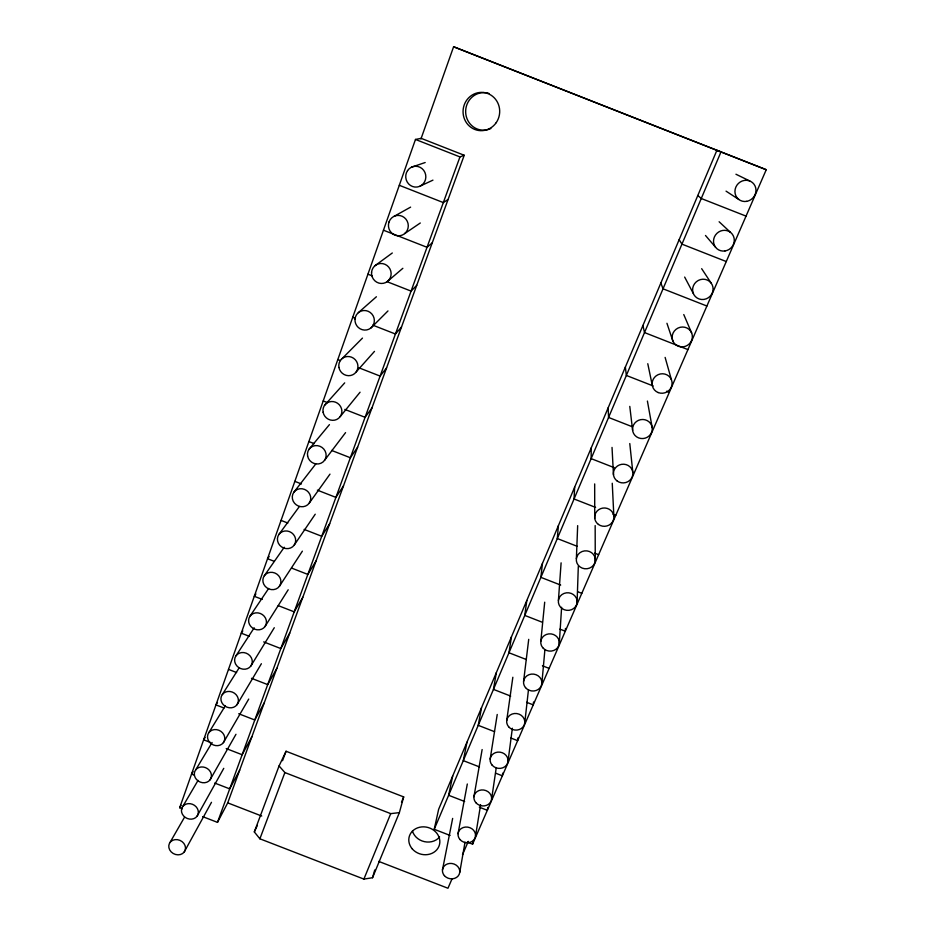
<?xml version="1.0" encoding="UTF-8"?>
<svg xmlns="http://www.w3.org/2000/svg" width="935" height="935" viewBox="0 0 935 935"><rect width="100%" height="100%" fill="white"/><g stroke="black" fill="none" stroke-linecap="round" stroke-linejoin="round"><path stroke-width="1.4" d="M591.224 447.912L591.142 458.629L614.248 467.664M577.082 602.771A9.408 8.812 5.3 0 0 564.085 593.409A9.408 8.812 5.3 0 0 562.075 608.545A9.408 8.812 5.3 0 0 577.082 602.771L578.309 566.446M576.381 558.651L577.666 525.645M574.651 487.158L574.055 498.986L595.595 507.401M565.453 628.425L565.301 631.219L559.901 629.115M559.27 643.677L561.619 607.271M558.417 600.41L561.105 562.847M558.394 525.669L557.307 538.548L577.304 546.356M541.832 683.754L544.918 649.509M540.816 641.305L544.696 602.187M533.523 702.01L533.242 704.873L526.604 702.29M542.44 563.454L540.874 577.351L560.684 585.076M524.745 723L528.485 689.609M517.978 737.902L517.651 740.672L510.849 738.031M523.588 681.37L528.719 639.353M508.009 761.476L512.357 728.236M502.714 773.116L502.352 775.805L495.62 773.187M526.791 600.527L524.769 615.417L542.335 622.266M506.7 720.604L512.847 677.256M491.6 799.168L496.263 767.565M487.754 807.489L487.334 810.306L479.328 807.197M511.422 636.922L508.967 652.759L526.358 659.537M490.162 759.068L497.233 714.469M475.518 836.124L480.602 804.754M467.301 842.119L472.584 844.176L473.04 841.453M496.333 672.651L493.458 689.387L510.697 696.096M473.94 796.749L482.133 749.554M459.751 872.355L465.022 842.19M458.045 833.704L467.313 783.997M481.513 707.737L478.229 725.338L494.545 731.684M442.454 869.924L452.657 818.405M466.974 742.191L463.292 760.634L479.456 766.91M452.68 776.027L448.625 795.276L464.648 801.494M434.226 829.287L438.644 809.278L716.865 150.371L720.99 151.902L434.226 829.287L450.097 835.446M399.374 812.62L403.686 796.912L286.063 751.249L279.074 765.929L254.32 831.916L259.883 838.8L363.89 879.099L372.539 877.731L399.374 812.62L390.725 813.637L284.883 772.567L279.074 765.929M372.539 877.731L374.76 869.959M182.383 808.763L179.684 807.723L415.479 139.444L421.171 138.345L464.227 155.268L227.731 802.861L217.493 822.368L202.638 816.617M420.949 138.964L453.604 46.75L766.244 169.714L472.584 844.176M217.493 822.368L459.962 156.916L464.227 155.268M282.522 760.704L286.063 751.249M259.883 838.8L284.883 772.567M363.89 879.099L390.725 813.637M401.501 802.242L403.686 796.912M452.026 878.877L447.958 888.25L378.722 861.404M462.486 854.765L468.295 841.371M254.32 831.916L257.406 825.301M239.687 770.101L229.706 788.86L214.723 783.051M251.866 736.768L242.13 754.732L226.212 748.561M184.207 852.019A8.59 7.398 25.7 0 0 177.475 839.665A8.59 7.398 25.7 0 0 169.714 849.938A8.59 7.398 25.7 0 0 184.207 852.019L211.485 802.312M264.254 702.828L254.787 719.997L238.729 713.756M197.028 816.267A8.672 7.55 26.2 0 0 190.249 803.703A8.672 7.55 26.2 0 0 182.372 814.186A8.672 7.55 26.2 0 0 197.028 816.267L223.769 768.336M276.877 668.291L267.69 684.607L251.468 678.307M210.083 779.802A8.766 7.69 26.7 0 0 203.281 767.027A8.766 7.69 26.7 0 0 195.275 777.745A8.766 7.69 26.7 0 0 210.083 779.802L235.971 734.291M289.721 633.112L280.816 648.563L263.682 641.901M170.041 842.412L184.522 817.225M223.407 742.635A8.847 7.842 27.2 0 0 216.569 729.639A8.847 7.842 27.2 0 0 208.447 740.578A8.847 7.842 27.2 0 0 223.407 742.635L248.722 699.076M182.722 806.531L198.056 780.386M179.684 807.723L181.098 805.327M302.8 597.301L294.198 611.841L278.233 605.623M236.987 704.721A8.941 7.994 27.9 0 0 230.115 691.503A8.941 7.994 27.9 0 0 221.864 702.664A8.941 7.994 27.9 0 0 236.987 704.721L261.379 663.733M195.66 769.937L212.093 742.507M193.031 771.62L191.558 774.063L194.281 775.127M316.124 560.825L307.837 574.417L291.72 568.129M250.849 666.036A9.034 8.158 28.7 0 0 243.941 652.595A9.034 8.158 28.7 0 0 235.562 664.002A9.034 8.158 28.7 0 0 250.849 666.036L274.282 627.724M205.092 737.458L203.655 739.807L210.281 742.378M208.856 732.619L225.405 705.644M217.469 702.524L215.962 704.908L223.991 708.029M222.308 694.565L239.255 667.683M264.991 626.567A9.128 8.322 29.7 0 0 258.048 612.892A9.128 8.322 29.7 0 0 249.54 624.545A9.128 8.322 29.7 0 0 264.991 626.567L288.19 589.786M329.693 523.67L321.733 536.269L304.109 529.397M236.029 655.739L254.191 627.806M279.413 586.292A9.221 8.497 30.9 0 0 272.447 572.372A9.221 8.497 30.9 0 0 263.799 584.282A9.221 8.497 30.9 0 0 279.413 586.292L302.379 551.159M343.507 485.814L335.899 497.385L317.362 490.15M242.819 630.868L241.277 633.182L249.177 636.256M250.042 616.118L268.661 588.466M294.151 545.187A9.327 8.672 32.5 0 0 287.139 531.01A9.327 8.672 32.5 0 0 278.349 543.177A9.327 8.672 32.5 0 0 294.151 545.187L315.235 514.215M357.602 447.246L350.344 457.741L331.621 450.436M255.91 593.947L254.285 596.296L262.267 599.405M264.336 575.691L284.263 547.232M309.181 503.205A9.432 8.847 34.5 0 0 302.145 488.771A9.432 8.847 34.5 0 0 293.216 501.218A9.432 8.847 34.5 0 0 309.181 503.205L329.985 474.127M269.116 556.524L267.55 558.721L274.259 561.327M278.922 534.423L299.399 506.513M371.955 407.929L365.082 417.314L344.816 409.401M324.538 460.347L345.564 432.625M293.824 492.289L315.761 463.982M386.587 367.864L380.101 376.08L358.958 367.817M340.235 416.566L360.068 392.209M309.029 449.256L329.436 424.619M401.512 327.005L395.435 334.017L372.738 325.135M356.258 371.838L374.491 351.373M324.574 405.299L344.699 382.871M416.729 285.339L411.073 291.101L386.809 281.587M342.117 358.596L362.476 338.096M370.938 327.963L387.978 310.934M358.362 312.652L376.408 296.757M387.651 281.283L402.856 268.298M432.25 242.843L427.026 247.296L383.455 230.209M374.982 265.704L392.303 252.988M404.738 233.563L420.294 222.998M448.075 199.494L443.319 202.579L399.303 185.294M394.149 216.301L410.617 207.126M419.99 186.182L432.952 180.139M411.552 167.166L425.18 162.526M766.244 169.714L453.604 46.75M227.708 802.861L261.73 816.045M308.889 441.554L314.23 443.646M594.625 553.123L598.622 554.689M294.841 481.361L301.456 483.956M577.842 591.773L581.804 593.328M281.061 520.409L287.84 523.051M542.429 665.79L549.114 668.396M228.502 669.378L236.602 672.534M687.915 349.596L644.507 332.568L642.929 325.474M367.934 274.2L371.978 275.778M653.214 385.968L626.356 375.449L625.351 367.093M666.643 391.227L669.331 392.279M352.729 317.304L355.393 318.344M632.504 426.827L608.568 417.454L608.124 407.894M337.815 359.543L340.457 360.583M323.206 400.951L327.262 402.541M613.091 514.238L615.779 515.29M746.037 216.114L701.262 198.5L697.814 195.497M415.479 139.444L459.962 156.916M726.261 261.543L681.942 244.128L679.149 239.699M706.895 306.025L663.032 288.81L660.858 283.013M735.95 174.237L749.765 180.969M726.051 191.149L738.837 199.494M719.12 221.759L730.434 232.301M705.493 235.48L715.544 247.226M701.671 268.684L711.103 283.024A10.414 10.005 -39 0 1 703.985 299.422A10.414 10.005 -39 0 1 693.454 285.678A10.414 10.005 -39 0 1 711.103 283.024M684.665 277.076L693.314 293.485M683.765 314.557L691.666 333.012A10.215 9.853 -31.3 0 1 680.774 346.85A10.215 9.853 -31.3 0 1 674.322 331.037A10.215 9.853 -31.3 0 1 691.666 333.012M666.947 323.276L672.849 340.948M665.124 357.404L671.4 379.657M647.78 363.715L652.198 384.928M647.406 401.057L652.209 427.692A9.888 9.525 -13.7 0 1 638.57 437.884A9.888 9.525 -13.7 0 1 636.478 421.498A9.888 9.525 -13.7 0 1 652.209 427.692M629.781 406.398L632.633 430.392M629.781 443.552L632.82 472.292M612.028 447.421L613.477 474.863M612.25 483.255L613.839 515.933M595.163 525.587L595.256 561A9.514 8.988 2.5 0 1 580.051 566.937A9.514 8.988 2.5 0 1 582.154 551.498A9.514 8.988 2.5 0 1 595.256 561M594.672 483.921L594.742 518.399M439.625 836.965A15.381 13.628 15.2 0 1 424.455 841.664A15.381 13.628 15.2 0 1 412.44 831.016M486.632 92.869A18.793 17.964 -85.2 0 1 488.947 93.43M490.875 128.527A18.793 17.964 -85.2 0 1 465.864 114.467A18.793 17.964 -85.2 0 1 485.475 92.705M389.03 221.946A10.238 9.899 73.2 0 0 400.087 235.702A10.238 9.899 73.2 0 0 405.977 219.211A10.238 9.899 73.2 0 0 389.03 221.946M323.113 412.242A9.642 9.21 41 0 0 338.587 418.319A9.642 9.21 41 0 0 335.536 402.19A9.642 9.21 41 0 0 323.113 412.242M338.949 367.478A9.771 9.397 46.4 0 0 354.587 373.626A9.771 9.397 46.4 0 0 351.56 357.182A9.771 9.397 46.4 0 0 338.949 367.478M355.008 319.186A9.899 9.572 53.9 0 0 368.811 329.272A9.899 9.572 53.9 0 0 370.178 312.43A9.899 9.572 53.9 0 0 355.008 319.186M407.567 170.567A10.437 10.051 81.4 0 0 414.871 187.047A10.437 10.051 81.4 0 0 424.911 172.402A10.437 10.051 81.4 0 0 407.567 170.567M371.557 272.389A10.063 9.747 63.3 0 0 385.5 282.639A10.063 9.747 63.3 0 0 386.926 265.423A10.063 9.747 63.3 0 0 371.557 272.389M307.615 456.046A9.537 9.023 37.2 0 0 322.926 462.054A9.537 9.023 37.2 0 0 319.852 446.252A9.537 9.023 37.2 0 0 307.615 456.046M617.17 481.011A9.759 9.35 -6.7 0 0 632.808 474.735A9.759 9.35 -6.7 0 0 619.461 464.929A9.759 9.35 -6.7 0 0 617.17 481.011M542.732 647.686A9.303 8.637 7.5 0 0 558.674 645.863A9.303 8.637 7.5 0 0 548.74 633.895A9.303 8.637 7.5 0 0 542.732 647.686M444.382 875.651A8.742 7.667 13.7 0 0 459.225 874.295A8.742 7.667 13.7 0 0 449.7 863.437A8.742 7.667 13.7 0 0 444.382 875.651M459.973 839.525A8.824 7.819 13.1 0 0 474.98 838.099A8.824 7.819 13.1 0 0 465.396 827.066A8.824 7.819 13.1 0 0 459.973 839.525M492.079 765.099A9.011 8.134 11.5 0 0 507.448 763.521A9.011 8.134 11.5 0 0 497.724 752.126A9.011 8.134 11.5 0 0 492.079 765.099M475.868 802.686A8.918 7.971 12.4 0 0 491.05 801.178A8.918 7.971 12.4 0 0 481.396 789.97A8.918 7.971 12.4 0 0 475.868 802.686M658.182 392.56A10.04 9.701 -22.4 0 0 672.043 382.111A10.04 9.701 -22.4 0 0 656.136 375.847A10.04 9.701 -22.4 0 0 658.182 392.56M598.412 524.43A9.63 9.175 -1.4 0 0 613.827 518.329A9.63 9.175 -1.4 0 0 600.609 508.675A9.63 9.175 -1.4 0 0 598.412 524.43M508.617 726.752A9.105 8.298 10.4 0 0 524.173 725.092A9.105 8.298 10.4 0 0 514.379 713.522A9.105 8.298 10.4 0 0 508.617 726.752M746.551 201.376A10.869 10.273 -49.2 0 0 753.996 184.207A10.869 10.273 -49.2 0 0 735.857 187.094A10.869 10.273 -49.2 0 0 746.551 201.376M725.022 250.954A10.636 10.133 -44.9 0 0 732.304 234.182A10.636 10.133 -44.9 0 0 714.41 236.952A10.636 10.133 -44.9 0 0 725.022 250.954M525.505 687.622A9.198 8.462 9.1 0 0 541.248 685.881A9.198 8.462 9.1 0 0 531.384 674.112A9.198 8.462 9.1 0 0 525.505 687.622M496.216 122.66A19.167 18.326 -85.5 0 0 483.266 92.46A19.167 18.326 -85.5 0 0 464.648 119.481A19.167 18.326 -85.5 0 0 496.216 122.66M412.335 848.968A15.65 13.815 15.2 0 0 438.866 846.491A15.65 13.815 15.2 0 0 421.743 826.914A15.65 13.815 15.2 0 0 412.335 848.968"/></g></svg>
